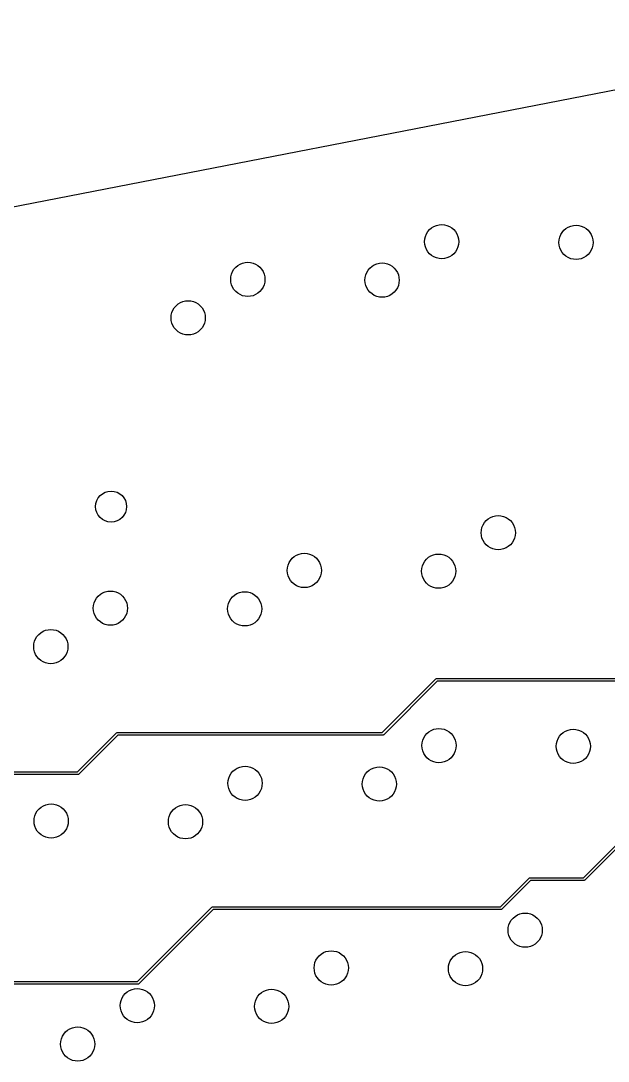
# Model space of a CAD drawing. Extents: x 101 to 518, y -308 to -134.
# Drawn here: x 333.1 to 389.7, y -234.6 to -134.4 of the extents above; entities that cross this region are included whole.
import ezdxf

# ---------------------------------------------------------------- set-up
doc = ezdxf.new("R2010")
doc.units = 0
doc.layers.add('BLACK', color=7, linetype='CONTINUOUS')

msp = doc.modelspace()

# ---------------------------------------------------------------- linework, layer by layer
at = {"layer": 'BLACK', "linetype": 'CONTINUOUS'}
for p, q in [((424.711961, -134.376322), (268.442894, -164.75692)), ((372.526132, -154.495871), (372.723012, -154.327719)), ((372.723012, -154.327719), (372.943774, -154.192436)), ((372.943774, -154.192436), (373.18298, -154.093354)), ((373.18298, -154.093354), (373.434741, -154.032911)), ((373.434741, -154.032911), (373.692858, -154.012597)), ((373.692858, -154.012597), (373.950975, -154.032911)), ((373.950975, -154.032911), (374.202736, -154.093354)), ((374.202736, -154.093354), (374.441942, -154.192436)), ((374.441942, -154.192436), (374.662704, -154.327719)), ((374.662704, -154.327719), (374.859584, -154.495871)), ((385.477453, -154.56593), (385.674333, -154.397778)), ((385.674333, -154.397778), (385.895095, -154.262495)), ((385.895095, -154.262495), (386.134301, -154.163413)), ((386.134301, -154.163413), (386.386062, -154.10297)), ((386.386062, -154.10297), (386.644179, -154.082656)), ((386.644179, -154.082656), (386.902296, -154.10297)), ((386.902296, -154.10297), (387.154057, -154.163413)), ((387.154057, -154.163413), (387.393263, -154.262495)), ((387.393263, -154.262495), (387.614025, -154.397778)), ((387.614025, -154.397778), (387.810905, -154.56593)), ((372.042858, -155.662597), (372.063172, -155.40448)), ((372.063172, -155.40448), (372.123615, -155.152719)), ((372.123615, -155.152719), (372.222697, -154.913513)), ((372.222697, -154.913513), (372.35798, -154.692751)), ((372.35798, -154.692751), (372.526132, -154.495871)), ((374.859584, -154.495871), (375.027736, -154.692751)), ((375.027736, -154.692751), (375.163019, -154.913513)), ((375.163019, -154.913513), (375.262101, -155.152719)), ((375.262101, -155.152719), (375.322544, -155.40448)), ((375.322544, -155.40448), (375.342858, -155.662597)), ((385.014493, -155.474539), (385.074936, -155.222778)), ((385.074936, -155.222778), (385.174018, -154.983572)), ((385.174018, -154.983572), (385.309301, -154.76281)), ((385.309301, -154.76281), (385.477453, -154.56593)), ((387.810905, -154.56593), (387.979057, -154.76281)), ((387.979057, -154.76281), (388.11434, -154.983572)), ((388.11434, -154.983572), (388.213422, -155.222778)), ((388.213422, -155.222778), (388.273865, -155.474539)), ((372.063172, -155.920714), (372.042858, -155.662597)), ((372.123615, -156.172475), (372.063172, -155.920714)), ((372.222697, -156.411681), (372.123615, -156.172475)), ((372.35798, -156.632443), (372.222697, -156.411681)), ((375.163019, -156.411681), (375.027736, -156.632443)), ((375.262101, -156.172475), (375.163019, -156.411681)), ((375.322544, -155.920714), (375.262101, -156.172475)), ((375.342858, -155.662597), (375.322544, -155.920714)), ((384.994179, -155.732656), (385.014493, -155.474539)), ((385.014493, -155.990773), (384.994179, -155.732656)), ((385.074936, -156.242534), (385.014493, -155.990773)), ((385.174018, -156.48174), (385.074936, -156.242534)), ((388.213422, -156.242534), (388.11434, -156.48174)), ((388.273865, -155.990773), (388.213422, -156.242534)), ((388.273865, -155.474539), (388.294179, -155.732656)), ((388.294179, -155.732656), (388.273865, -155.990773)), ((372.526132, -156.829323), (372.35798, -156.632443)), ((372.723012, -156.997475), (372.526132, -156.829323)), ((372.943774, -157.132758), (372.723012, -156.997475)), ((373.18298, -157.23184), (372.943774, -157.132758)), ((373.434741, -157.292283), (373.18298, -157.23184)), ((373.692858, -157.312597), (373.434741, -157.292283)), ((373.950975, -157.292283), (373.692858, -157.312597)), ((374.202736, -157.23184), (373.950975, -157.292283)), ((374.441942, -157.132758), (374.202736, -157.23184)), ((374.662704, -156.997475), (374.441942, -157.132758)), ((374.859584, -156.829323), (374.662704, -156.997475)), ((375.027736, -156.632443), (374.859584, -156.829323)), ((385.309301, -156.702502), (385.174018, -156.48174)), ((385.477453, -156.899382), (385.309301, -156.702502)), ((385.674333, -157.067534), (385.477453, -156.899382)), ((385.895095, -157.202817), (385.674333, -157.067534)), ((386.134301, -157.301899), (385.895095, -157.202817)), ((386.386062, -157.362342), (386.134301, -157.301899)), ((386.644179, -157.382656), (386.386062, -157.362342)), ((386.902296, -157.362342), (386.644179, -157.382656)), ((387.154057, -157.301899), (386.902296, -157.362342)), ((387.393263, -157.202817), (387.154057, -157.301899)), ((387.614025, -157.067534), (387.393263, -157.202817)), ((387.810905, -156.899382), (387.614025, -157.067534)), ((387.979057, -156.702502), (387.810905, -156.899382)), ((388.11434, -156.48174), (387.979057, -156.702502)), ((353.522699, -158.548425), (353.657982, -158.327663)), ((353.657982, -158.327663), (353.826134, -158.130783)), ((353.826134, -158.130783), (354.023014, -157.962631)), ((354.023014, -157.962631), (354.243776, -157.827348)), ((354.243776, -157.827348), (354.482982, -157.728266)), ((354.482982, -157.728266), (354.734743, -157.667823)), ((354.734743, -157.667823), (354.99286, -157.647509)), ((354.99286, -157.647509), (355.250977, -157.667823)), ((355.250977, -157.667823), (355.502738, -157.728266)), ((355.502738, -157.728266), (355.741944, -157.827348)), ((355.741944, -157.827348), (355.962706, -157.962631)), ((355.962706, -157.962631), (356.159586, -158.130783)), ((356.159586, -158.130783), (356.327738, -158.327663)), ((356.327738, -158.327663), (356.463021, -158.548425)), ((366.47402, -158.618483), (366.609303, -158.397721)), ((366.609303, -158.397721), (366.777455, -158.200841)), ((366.777455, -158.200841), (366.974335, -158.032689)), ((366.974335, -158.032689), (367.195097, -157.897406)), ((367.195097, -157.897406), (367.434303, -157.798324)), ((367.434303, -157.798324), (367.686064, -157.737881)), ((367.686064, -157.737881), (367.944181, -157.717567)), ((367.944181, -157.717567), (368.202298, -157.737881)), ((368.202298, -157.737881), (368.454059, -157.798324)), ((368.454059, -157.798324), (368.693265, -157.897406)), ((368.693265, -157.897406), (368.914027, -158.032689)), ((368.914027, -158.032689), (369.110907, -158.200841)), ((369.110907, -158.200841), (369.279059, -158.397721)), ((369.279059, -158.397721), (369.414342, -158.618483)), ((353.34286, -159.297509), (353.363174, -159.039392)), ((353.363174, -159.555626), (353.34286, -159.297509)), ((353.363174, -159.039392), (353.423617, -158.787631)), ((353.423617, -158.787631), (353.522699, -158.548425)), ((356.463021, -158.548425), (356.562103, -158.787631)), ((356.562103, -158.787631), (356.622546, -159.039392)), ((356.622546, -159.039392), (356.64286, -159.297509)), ((356.64286, -159.297509), (356.622546, -159.555626)), ((366.294181, -159.367567), (366.314495, -159.10945)), ((366.314495, -159.625684), (366.294181, -159.367567)), ((366.314495, -159.10945), (366.374938, -158.857689)), ((366.374938, -158.857689), (366.47402, -158.618483)), ((369.414342, -158.618483), (369.513424, -158.857689)), ((369.513424, -158.857689), (369.573867, -159.10945)), ((369.573867, -159.10945), (369.594181, -159.367567)), ((369.594181, -159.367567), (369.573867, -159.625684)), ((353.423617, -159.807387), (353.363174, -159.555626)), ((353.522699, -160.046593), (353.423617, -159.807387)), ((353.657982, -160.267355), (353.522699, -160.046593)), ((353.826134, -160.464235), (353.657982, -160.267355)), ((356.327738, -160.267355), (356.159586, -160.464235)), ((356.463021, -160.046593), (356.327738, -160.267355)), ((356.562103, -159.807387), (356.463021, -160.046593)), ((356.622546, -159.555626), (356.562103, -159.807387)), ((366.374938, -159.877445), (366.314495, -159.625684)), ((366.47402, -160.116651), (366.374938, -159.877445)), ((366.609303, -160.337413), (366.47402, -160.116651)), ((366.777455, -160.534293), (366.609303, -160.337413)), ((369.279059, -160.337413), (369.110907, -160.534293)), ((369.414342, -160.116651), (369.279059, -160.337413)), ((369.513424, -159.877445), (369.414342, -160.116651)), ((369.573867, -159.625684), (369.513424, -159.877445)), ((348.495099, -161.532318), (348.734305, -161.433236)), ((348.734305, -161.433236), (348.986066, -161.372793)), ((348.986066, -161.372793), (349.244183, -161.352479)), ((349.244183, -161.352479), (349.5023, -161.372793)), ((349.5023, -161.372793), (349.754061, -161.433236)), ((349.754061, -161.433236), (349.993267, -161.532318)), ((354.023014, -160.632387), (353.826134, -160.464235)), ((354.243776, -160.76767), (354.023014, -160.632387)), ((354.482982, -160.866752), (354.243776, -160.76767)), ((354.734743, -160.927195), (354.482982, -160.866752)), ((354.99286, -160.947509), (354.734743, -160.927195)), ((355.250977, -160.927195), (354.99286, -160.947509)), ((355.502738, -160.866752), (355.250977, -160.927195)), ((355.741944, -160.76767), (355.502738, -160.866752)), ((355.962706, -160.632387), (355.741944, -160.76767)), ((356.159586, -160.464235), (355.962706, -160.632387)), ((366.974335, -160.702445), (366.777455, -160.534293)), ((367.195097, -160.837728), (366.974335, -160.702445)), ((367.434303, -160.93681), (367.195097, -160.837728)), ((367.686064, -160.997253), (367.434303, -160.93681)), ((367.944181, -161.017567), (367.686064, -160.997253)), ((368.202298, -160.997253), (367.944181, -161.017567)), ((368.454059, -160.93681), (368.202298, -160.997253)), ((368.693265, -160.837728), (368.454059, -160.93681)), ((368.914027, -160.702445), (368.693265, -160.837728)), ((369.110907, -160.534293), (368.914027, -160.702445)), ((347.67494, -162.492601), (347.774022, -162.253395)), ((347.774022, -162.253395), (347.909305, -162.032633)), ((347.909305, -162.032633), (348.077457, -161.835753)), ((348.077457, -161.835753), (348.274337, -161.667601)), ((348.274337, -161.667601), (348.495099, -161.532318)), ((349.993267, -161.532318), (350.214029, -161.667601)), ((350.214029, -161.667601), (350.410909, -161.835753)), ((350.410909, -161.835753), (350.579061, -162.032633)), ((350.579061, -162.032633), (350.714344, -162.253395)), ((350.714344, -162.253395), (350.813426, -162.492601)), ((347.594183, -163.002479), (347.614497, -162.744362)), ((347.614497, -163.260596), (347.594183, -163.002479)), ((347.614497, -162.744362), (347.67494, -162.492601)), ((347.67494, -163.512357), (347.614497, -163.260596)), ((350.813426, -162.492601), (350.873869, -162.744362)), ((350.873869, -163.260596), (350.813426, -163.512357)), ((350.873869, -162.744362), (350.894183, -163.002479)), ((350.894183, -163.002479), (350.873869, -163.260596)), ((347.774022, -163.751563), (347.67494, -163.512357)), ((347.909305, -163.972325), (347.774022, -163.751563)), ((348.077457, -164.169205), (347.909305, -163.972325)), ((348.274337, -164.337357), (348.077457, -164.169205)), ((348.495099, -164.47264), (348.274337, -164.337357)), ((350.214029, -164.337357), (349.993267, -164.47264)), ((350.410909, -164.169205), (350.214029, -164.337357)), ((350.579061, -163.972325), (350.410909, -164.169205)), ((350.714344, -163.751563), (350.579061, -163.972325)), ((350.813426, -163.512357), (350.714344, -163.751563)), ((348.734305, -164.571722), (348.495099, -164.47264)), ((348.986066, -164.632165), (348.734305, -164.571722)), ((349.244183, -164.652479), (348.986066, -164.632165)), ((349.5023, -164.632165), (349.244183, -164.652479)), ((349.754061, -164.571722), (349.5023, -164.632165)), ((349.993267, -164.47264), (349.754061, -164.571722)), ((377.978499, -182.545868), (378.175379, -182.377716)), ((378.175379, -182.377716), (378.396141, -182.242433)), ((378.396141, -182.242433), (378.635347, -182.143351)), ((378.635347, -182.143351), (378.887108, -182.082908)), ((378.887108, -182.082908), (379.145225, -182.062594)), ((379.145225, -182.062594), (379.403342, -182.082908)), ((379.403342, -182.082908), (379.655103, -182.143351)), ((379.655103, -182.143351), (379.894309, -182.242433)), ((379.894309, -182.242433), (380.115071, -182.377716)), ((380.115071, -182.377716), (380.311951, -182.545868)), ((377.495225, -183.712594), (377.515539, -183.454477)), ((377.515539, -183.454477), (377.575982, -183.202716)), ((377.575982, -183.202716), (377.675064, -182.96351)), ((377.675064, -182.96351), (377.810347, -182.742748)), ((377.810347, -182.742748), (377.978499, -182.545868)), ((380.311951, -182.545868), (380.480103, -182.742748)), ((380.480103, -182.742748), (380.615386, -182.96351)), ((380.615386, -182.96351), (380.714468, -183.202716)), ((380.714468, -183.202716), (380.774911, -183.454477)), ((380.774911, -183.454477), (380.795225, -183.712594)), ((377.515539, -183.970711), (377.495225, -183.712594)), ((377.575982, -184.222472), (377.515539, -183.970711)), ((377.675064, -184.461678), (377.575982, -184.222472)), ((377.810347, -184.68244), (377.675064, -184.461678)), ((380.615386, -184.461678), (380.480103, -184.68244)), ((380.714468, -184.222472), (380.615386, -184.461678)), ((380.774911, -183.970711), (380.714468, -184.222472)), ((380.795225, -183.712594), (380.774911, -183.970711)), ((377.978499, -184.87932), (377.810347, -184.68244)), ((378.175379, -185.047472), (377.978499, -184.87932)), ((378.396141, -185.182755), (378.175379, -185.047472)), ((378.635347, -185.281837), (378.396141, -185.182755)), ((378.887108, -185.34228), (378.635347, -185.281837)), ((379.145225, -185.362594), (378.887108, -185.34228)), ((379.403342, -185.34228), (379.145225, -185.362594)), ((379.655103, -185.281837), (379.403342, -185.34228)), ((379.894309, -185.182755), (379.655103, -185.281837)), ((380.115071, -185.047472), (379.894309, -185.182755)), ((380.311951, -184.87932), (380.115071, -185.047472)), ((380.480103, -184.68244), (380.311951, -184.87932)), ((358.975066, -186.598422), (359.110349, -186.37766)), ((359.110349, -186.37766), (359.278501, -186.18078)), ((359.278501, -186.18078), (359.475381, -186.012628)), ((359.475381, -186.012628), (359.696143, -185.877345)), ((359.696143, -185.877345), (359.935349, -185.778263)), ((359.935349, -185.778263), (360.18711, -185.71782)), ((360.18711, -185.71782), (360.445227, -185.697506)), ((360.445227, -185.697506), (360.703344, -185.71782)), ((360.703344, -185.71782), (360.955105, -185.778263)), ((360.955105, -185.778263), (361.194311, -185.877345)), ((361.194311, -185.877345), (361.415073, -186.012628)), ((361.415073, -186.012628), (361.611953, -186.18078)), ((361.611953, -186.18078), (361.780105, -186.37766)), ((361.780105, -186.37766), (361.915388, -186.598422)), ((371.926387, -186.66848), (372.06167, -186.447718)), ((372.06167, -186.447718), (372.229822, -186.250838)), ((372.229822, -186.250838), (372.426702, -186.082686)), ((372.426702, -186.082686), (372.647464, -185.947403)), ((372.647464, -185.947403), (372.88667, -185.848321)), ((372.88667, -185.848321), (373.138431, -185.787878)), ((373.138431, -185.787878), (373.396548, -185.767564)), ((373.396548, -185.767564), (373.654665, -185.787878)), ((373.654665, -185.787878), (373.906426, -185.848321)), ((373.906426, -185.848321), (374.145632, -185.947403)), ((374.145632, -185.947403), (374.366394, -186.082686)), ((374.366394, -186.082686), (374.563274, -186.250838)), ((374.563274, -186.250838), (374.731426, -186.447718)), ((374.731426, -186.447718), (374.866709, -186.66848)), ((358.795227, -187.347506), (358.815541, -187.089389)), ((358.815541, -187.605623), (358.795227, -187.347506)), ((358.815541, -187.089389), (358.875984, -186.837628)), ((358.875984, -186.837628), (358.975066, -186.598422)), ((361.915388, -186.598422), (362.01447, -186.837628)), ((362.01447, -186.837628), (362.074913, -187.089389)), ((362.074913, -187.089389), (362.095227, -187.347506)), ((362.095227, -187.347506), (362.074913, -187.605623)), ((371.746548, -187.417564), (371.766862, -187.159447)), ((371.766862, -187.675681), (371.746548, -187.417564)), ((371.766862, -187.159447), (371.827305, -186.907686)), ((371.827305, -186.907686), (371.926387, -186.66848)), ((374.866709, -186.66848), (374.965791, -186.907686)), ((374.965791, -186.907686), (375.026234, -187.159447)), ((375.026234, -187.159447), (375.046548, -187.417564)), ((375.046548, -187.417564), (375.026234, -187.675681)), ((358.875984, -187.857384), (358.815541, -187.605623)), ((358.975066, -188.09659), (358.875984, -187.857384)), ((359.110349, -188.317352), (358.975066, -188.09659)), ((359.278501, -188.514232), (359.110349, -188.317352)), ((361.780105, -188.317352), (361.611953, -188.514232)), ((361.915388, -188.09659), (361.780105, -188.317352)), ((362.01447, -187.857384), (361.915388, -188.09659)), ((362.074913, -187.605623), (362.01447, -187.857384)), ((371.827305, -187.927442), (371.766862, -187.675681)), ((371.926387, -188.166648), (371.827305, -187.927442)), ((372.06167, -188.38741), (371.926387, -188.166648)), ((372.229822, -188.58429), (372.06167, -188.38741)), ((374.731426, -188.38741), (374.563274, -188.58429)), ((374.866709, -188.166648), (374.731426, -188.38741)), ((374.965791, -187.927442), (374.866709, -188.166648)), ((375.026234, -187.675681), (374.965791, -187.927442)), ((340.996145, -189.512256), (341.235351, -189.413174)), ((341.235351, -189.413174), (341.487112, -189.352731)), ((341.487112, -189.352731), (341.745229, -189.332417)), ((341.745229, -189.332417), (342.003346, -189.352731)), ((342.003346, -189.352731), (342.255107, -189.413174)), ((342.255107, -189.413174), (342.494313, -189.512256)), ((353.947466, -189.582315), (354.186672, -189.483233)), ((354.186672, -189.483233), (354.438433, -189.42279)), ((354.438433, -189.42279), (354.69655, -189.402476)), ((354.69655, -189.402476), (354.954667, -189.42279)), ((354.954667, -189.42279), (355.206428, -189.483233)), ((355.206428, -189.483233), (355.445634, -189.582315)), ((359.475381, -188.682384), (359.278501, -188.514232)), ((359.696143, -188.817667), (359.475381, -188.682384)), ((359.935349, -188.916749), (359.696143, -188.817667)), ((360.18711, -188.977192), (359.935349, -188.916749)), ((360.445227, -188.997506), (360.18711, -188.977192)), ((360.703344, -188.977192), (360.445227, -188.997506)), ((360.955105, -188.916749), (360.703344, -188.977192)), ((361.194311, -188.817667), (360.955105, -188.916749)), ((361.415073, -188.682384), (361.194311, -188.817667)), ((361.611953, -188.514232), (361.415073, -188.682384)), ((372.426702, -188.752442), (372.229822, -188.58429)), ((372.647464, -188.887725), (372.426702, -188.752442)), ((372.88667, -188.986807), (372.647464, -188.887725)), ((373.138431, -189.04725), (372.88667, -188.986807)), ((373.396548, -189.067564), (373.138431, -189.04725)), ((373.654665, -189.04725), (373.396548, -189.067564)), ((373.906426, -188.986807), (373.654665, -189.04725)), ((374.145632, -188.887725), (373.906426, -188.986807)), ((374.366394, -188.752442), (374.145632, -188.887725)), ((374.563274, -188.58429), (374.366394, -188.752442)), ((340.115543, -190.7243), (340.175986, -190.472539)), ((340.175986, -190.472539), (340.275068, -190.233333)), ((340.275068, -190.233333), (340.410351, -190.012571)), ((340.410351, -190.012571), (340.578503, -189.815691)), ((340.578503, -189.815691), (340.775383, -189.647539)), ((340.775383, -189.647539), (340.996145, -189.512256)), ((342.494313, -189.512256), (342.715075, -189.647539)), ((342.715075, -189.647539), (342.911955, -189.815691)), ((342.911955, -189.815691), (343.080107, -190.012571)), ((343.080107, -190.012571), (343.21539, -190.233333)), ((343.21539, -190.233333), (343.314472, -190.472539)), ((343.314472, -190.472539), (343.374915, -190.7243)), ((353.127307, -190.542598), (353.226389, -190.303392)), ((353.226389, -190.303392), (353.361672, -190.08263)), ((353.361672, -190.08263), (353.529824, -189.88575)), ((353.529824, -189.88575), (353.726704, -189.717598)), ((353.726704, -189.717598), (353.947466, -189.582315)), ((355.445634, -189.582315), (355.666396, -189.717598)), ((355.666396, -189.717598), (355.863276, -189.88575)), ((355.863276, -189.88575), (356.031428, -190.08263)), ((356.031428, -190.08263), (356.166711, -190.303392)), ((356.166711, -190.303392), (356.265793, -190.542598)), ((340.095229, -190.982417), (340.115543, -190.7243)), ((340.115543, -191.240534), (340.095229, -190.982417)), ((340.175986, -191.492295), (340.115543, -191.240534)), ((340.275068, -191.731501), (340.175986, -191.492295)), ((343.314472, -191.492295), (343.21539, -191.731501)), ((343.374915, -191.240534), (343.314472, -191.492295)), ((343.374915, -190.7243), (343.395229, -190.982417)), ((343.395229, -190.982417), (343.374915, -191.240534)), ((353.04655, -191.052476), (353.066864, -190.794359)), ((353.066864, -191.310593), (353.04655, -191.052476)), ((353.066864, -190.794359), (353.127307, -190.542598)), ((353.127307, -191.562354), (353.066864, -191.310593)), ((356.265793, -190.542598), (356.326236, -190.794359)), ((356.326236, -191.310593), (356.265793, -191.562354)), ((356.326236, -190.794359), (356.34655, -191.052476)), ((356.34655, -191.052476), (356.326236, -191.310593)), ((340.410351, -191.952263), (340.275068, -191.731501)), ((340.578503, -192.149143), (340.410351, -191.952263)), ((340.775383, -192.317295), (340.578503, -192.149143)), ((340.996145, -192.452578), (340.775383, -192.317295)), ((341.235351, -192.55166), (340.996145, -192.452578)), ((342.494313, -192.452578), (342.255107, -192.55166)), ((342.715075, -192.317295), (342.494313, -192.452578)), ((342.911955, -192.149143), (342.715075, -192.317295)), ((343.080107, -191.952263), (342.911955, -192.149143)), ((343.21539, -191.731501), (343.080107, -191.952263)), ((353.226389, -191.80156), (353.127307, -191.562354)), ((353.361672, -192.022322), (353.226389, -191.80156)), ((353.529824, -192.219202), (353.361672, -192.022322)), ((353.726704, -192.387354), (353.529824, -192.219202)), ((353.947466, -192.522637), (353.726704, -192.387354)), ((355.666396, -192.387354), (355.445634, -192.522637)), ((355.863276, -192.219202), (355.666396, -192.387354)), ((356.031428, -192.022322), (355.863276, -192.219202)), ((356.166711, -191.80156), (356.031428, -192.022322)), ((356.265793, -191.562354), (356.166711, -191.80156)), ((334.661674, -193.717541), (334.829826, -193.520661)), ((334.829826, -193.520661), (335.026706, -193.352509)), ((335.026706, -193.352509), (335.247468, -193.217226)), ((335.247468, -193.217226), (335.486674, -193.118144)), ((335.486674, -193.118144), (335.738435, -193.057701)), ((335.738435, -193.057701), (335.996552, -193.037387)), ((335.996552, -193.037387), (336.254669, -193.057701)), ((336.254669, -193.057701), (336.50643, -193.118144)), ((336.50643, -193.118144), (336.745636, -193.217226)), ((336.745636, -193.217226), (336.966398, -193.352509)), ((336.966398, -193.352509), (337.163278, -193.520661)), ((337.163278, -193.520661), (337.33143, -193.717541)), ((341.487112, -192.612103), (341.235351, -192.55166)), ((341.745229, -192.632417), (341.487112, -192.612103)), ((342.003346, -192.612103), (341.745229, -192.632417)), ((342.255107, -192.55166), (342.003346, -192.612103)), ((354.186672, -192.621719), (353.947466, -192.522637)), ((354.438433, -192.682162), (354.186672, -192.621719)), ((354.69655, -192.702476), (354.438433, -192.682162)), ((354.954667, -192.682162), (354.69655, -192.702476)), ((355.206428, -192.621719), (354.954667, -192.682162)), ((355.445634, -192.522637), (355.206428, -192.621719)), ((334.346552, -194.687387), (334.366866, -194.42927)), ((334.366866, -194.42927), (334.427309, -194.177509)), ((334.427309, -194.177509), (334.526391, -193.938303)), ((334.526391, -193.938303), (334.661674, -193.717541)), ((337.33143, -193.717541), (337.466713, -193.938303)), ((337.466713, -193.938303), (337.565795, -194.177509)), ((337.565795, -194.177509), (337.626238, -194.42927)), ((337.626238, -194.42927), (337.646552, -194.687387)), ((334.366866, -194.945504), (334.346552, -194.687387)), ((334.427309, -195.197265), (334.366866, -194.945504)), ((334.526391, -195.436471), (334.427309, -195.197265)), ((334.661674, -195.657233), (334.526391, -195.436471)), ((337.466713, -195.436471), (337.33143, -195.657233)), ((337.565795, -195.197265), (337.466713, -195.436471)), ((337.626238, -194.945504), (337.565795, -195.197265)), ((337.646552, -194.687387), (337.626238, -194.945504)), ((334.829826, -195.854113), (334.661674, -195.657233)), ((335.026706, -196.022265), (334.829826, -195.854113)), ((335.247468, -196.157548), (335.026706, -196.022265)), ((335.486674, -196.25663), (335.247468, -196.157548)), ((335.738435, -196.317073), (335.486674, -196.25663)), ((335.996552, -196.337387), (335.738435, -196.317073)), ((336.254669, -196.317073), (335.996552, -196.337387)), ((336.50643, -196.25663), (336.254669, -196.317073)), ((336.745636, -196.157548), (336.50643, -196.25663)), ((336.966398, -196.022265), (336.745636, -196.157548)), ((337.163278, -195.854113), (336.966398, -196.022265)), ((337.33143, -195.657233), (337.163278, -195.854113)), ((367.957964, -202.971311), (373.121352, -197.807922)), ((373.261517, -198.021311), (368.098128, -203.184699)), ((373.121352, -197.807922), (373.140294, -197.792377)), ((373.140294, -197.792377), (373.185354, -197.773712)), ((373.185354, -197.773712), (373.185364, -197.773712)), ((373.185364, -197.773712), (373.20974, -197.771311)), ((373.20974, -197.771311), (406.557964, -197.771311)), ((406.60974, -198.021311), (373.261517, -198.021311)), ((338.557964, -206.771311), (342.321352, -203.007922)), ((342.461517, -203.221311), (338.698128, -206.984699)), ((342.321352, -203.007922), (342.340294, -202.992377)), ((342.340294, -202.992377), (342.385354, -202.973712)), ((342.385354, -202.973712), (342.385364, -202.973712)), ((342.385364, -202.973712), (342.40974, -202.971311)), ((342.40974, -202.971311), (367.957964, -202.971311)), ((368.00974, -203.221311), (342.461517, -203.221311)), ((368.034126, -203.218909), (368.00974, -203.221311)), ((368.034127, -203.218909), (368.034126, -203.218909)), ((368.047324, -203.213442), (368.034127, -203.218909)), ((368.079186, -203.200245), (368.047324, -203.213442)), ((368.079191, -203.200239), (368.079186, -203.200245)), ((368.098128, -203.184699), (368.079191, -203.200239)), ((371.860894, -203.72017), (371.959976, -203.480964)), ((371.959976, -203.480964), (372.095259, -203.260202)), ((372.095259, -203.260202), (372.263411, -203.063322)), ((372.263411, -203.063322), (372.460291, -202.89517)), ((372.460291, -202.89517), (372.681053, -202.759887)), ((372.681053, -202.759887), (372.920259, -202.660805)), ((372.920259, -202.660805), (373.17202, -202.600362)), ((373.17202, -202.600362), (373.430137, -202.580048)), ((373.430137, -202.580048), (373.688254, -202.600362)), ((373.688254, -202.600362), (373.940015, -202.660805)), ((373.940015, -202.660805), (374.179221, -202.759887)), ((374.179221, -202.759887), (374.399983, -202.89517)), ((374.399983, -202.89517), (374.596863, -203.063322)), ((374.596863, -203.063322), (374.765015, -203.260202)), ((374.765015, -203.260202), (374.900298, -203.480964)), ((374.900298, -203.480964), (374.99938, -203.72017)), ((384.911297, -203.551022), (385.04658, -203.33026)), ((385.04658, -203.33026), (385.214732, -203.13338)), ((385.214732, -203.13338), (385.411612, -202.965228)), ((385.411612, -202.965228), (385.632374, -202.829945)), ((385.632374, -202.829945), (385.87158, -202.730863)), ((385.87158, -202.730863), (386.123341, -202.67042)), ((386.123341, -202.67042), (386.381458, -202.650106)), ((386.381458, -202.650106), (386.639575, -202.67042)), ((386.639575, -202.67042), (386.891336, -202.730863)), ((386.891336, -202.730863), (387.130542, -202.829945)), ((387.130542, -202.829945), (387.351304, -202.965228)), ((387.351304, -202.965228), (387.548184, -203.13338)), ((387.548184, -203.13338), (387.716336, -203.33026)), ((387.716336, -203.33026), (387.851619, -203.551022)), ((371.780137, -204.230048), (371.800451, -203.971931)), ((371.800451, -204.488165), (371.780137, -204.230048)), ((371.800451, -203.971931), (371.860894, -203.72017)), ((371.860894, -204.739926), (371.800451, -204.488165)), ((374.99938, -203.72017), (375.059823, -203.971931)), ((375.059823, -204.488165), (374.99938, -204.739926)), ((375.059823, -203.971931), (375.080137, -204.230048)), ((375.080137, -204.230048), (375.059823, -204.488165)), ((384.731458, -204.300106), (384.751772, -204.041989)), ((384.751772, -204.558223), (384.731458, -204.300106)), ((384.751772, -204.041989), (384.812215, -203.790228)), ((384.812215, -203.790228), (384.911297, -203.551022)), ((387.851619, -203.551022), (387.950701, -203.790228)), ((387.950701, -203.790228), (388.011144, -204.041989)), ((388.011144, -204.041989), (388.031458, -204.300106)), ((388.031458, -204.300106), (388.011144, -204.558223)), ((371.959976, -204.979132), (371.860894, -204.739926)), ((372.095259, -205.199894), (371.959976, -204.979132)), ((372.263411, -205.396774), (372.095259, -205.199894)), ((372.460291, -205.564926), (372.263411, -205.396774)), ((374.596863, -205.396774), (374.399983, -205.564926)), ((374.765015, -205.199894), (374.596863, -205.396774)), ((374.900298, -204.979132), (374.765015, -205.199894)), ((374.99938, -204.739926), (374.900298, -204.979132)), ((384.812215, -204.809984), (384.751772, -204.558223)), ((384.911297, -205.04919), (384.812215, -204.809984)), ((385.04658, -205.269952), (384.911297, -205.04919)), ((385.214732, -205.466832), (385.04658, -205.269952)), ((385.411612, -205.634984), (385.214732, -205.466832)), ((387.548184, -205.466832), (387.351304, -205.634984)), ((387.716336, -205.269952), (387.548184, -205.466832)), ((387.851619, -205.04919), (387.716336, -205.269952)), ((387.950701, -204.809984), (387.851619, -205.04919)), ((388.011144, -204.558223), (387.950701, -204.809984)), ((353.563413, -206.698233), (353.760293, -206.530081)), ((353.760293, -206.530081), (353.981055, -206.394798)), ((353.981055, -206.394798), (354.220261, -206.295716)), ((354.220261, -206.295716), (354.472022, -206.235273)), ((354.472022, -206.235273), (354.730139, -206.214959)), ((354.730139, -206.214959), (354.988256, -206.235273)), ((354.988256, -206.235273), (355.240017, -206.295716)), ((355.240017, -206.295716), (355.479223, -206.394798)), ((355.479223, -206.394798), (355.699985, -206.530081)), ((355.699985, -206.530081), (355.896865, -206.698233)), ((366.711614, -206.60014), (366.932376, -206.464857)), ((366.932376, -206.464857), (367.171582, -206.365775)), ((367.171582, -206.365775), (367.423343, -206.305332)), ((367.423343, -206.305332), (367.68146, -206.285018)), ((367.68146, -206.285018), (367.939577, -206.305332)), ((367.939577, -206.305332), (368.191338, -206.365775)), ((368.191338, -206.365775), (368.430544, -206.464857)), ((368.430544, -206.464857), (368.651306, -206.60014)), ((372.681053, -205.700209), (372.460291, -205.564926)), ((372.920259, -205.799291), (372.681053, -205.700209)), ((373.17202, -205.859734), (372.920259, -205.799291)), ((373.430137, -205.880048), (373.17202, -205.859734)), ((373.688254, -205.859734), (373.430137, -205.880048)), ((373.940015, -205.799291), (373.688254, -205.859734)), ((374.179221, -205.700209), (373.940015, -205.799291)), ((374.399983, -205.564926), (374.179221, -205.700209)), ((385.632374, -205.770267), (385.411612, -205.634984)), ((385.87158, -205.869349), (385.632374, -205.770267)), ((386.123341, -205.929792), (385.87158, -205.869349)), ((386.381458, -205.950106), (386.123341, -205.929792)), ((386.639575, -205.929792), (386.381458, -205.950106)), ((386.891336, -205.869349), (386.639575, -205.929792)), ((387.130542, -205.770267), (386.891336, -205.869349)), ((387.351304, -205.634984), (387.130542, -205.770267)), ((319.80974, -206.771311), (338.557964, -206.771311)), ((338.60974, -207.021311), (319.861517, -207.021311)), ((338.634126, -207.018909), (338.60974, -207.021311)), ((338.634127, -207.018909), (338.634126, -207.018909)), ((338.647324, -207.013442), (338.634127, -207.018909)), ((338.679186, -207.000245), (338.647324, -207.013442)), ((338.679191, -207.000239), (338.679186, -207.000245)), ((338.698128, -206.984699), (338.679191, -207.000239)), ((353.100453, -207.606842), (353.160896, -207.355081)), ((353.160896, -207.355081), (353.259978, -207.115875)), ((353.259978, -207.115875), (353.395261, -206.895113)), ((353.395261, -206.895113), (353.563413, -206.698233)), ((355.896865, -206.698233), (356.065017, -206.895113)), ((356.065017, -206.895113), (356.2003, -207.115875)), ((356.2003, -207.115875), (356.299382, -207.355081)), ((356.299382, -207.355081), (356.359825, -207.606842)), ((366.051774, -207.676901), (366.112217, -207.42514)), ((366.112217, -207.42514), (366.211299, -207.185934)), ((366.211299, -207.185934), (366.346582, -206.965172)), ((366.346582, -206.965172), (366.514734, -206.768292)), ((366.514734, -206.768292), (366.711614, -206.60014)), ((368.651306, -206.60014), (368.848186, -206.768292)), ((368.848186, -206.768292), (369.016338, -206.965172)), ((369.016338, -206.965172), (369.151621, -207.185934)), ((369.151621, -207.185934), (369.250703, -207.42514)), ((369.250703, -207.42514), (369.311146, -207.676901)), ((353.080139, -207.864959), (353.100453, -207.606842)), ((353.100453, -208.123076), (353.080139, -207.864959)), ((353.160896, -208.374837), (353.100453, -208.123076)), ((353.259978, -208.614043), (353.160896, -208.374837)), ((356.299382, -208.374837), (356.2003, -208.614043)), ((356.359825, -208.123076), (356.299382, -208.374837)), ((356.359825, -207.606842), (356.380139, -207.864959)), ((356.380139, -207.864959), (356.359825, -208.123076)), ((366.03146, -207.935018), (366.051774, -207.676901)), ((366.051774, -208.193135), (366.03146, -207.935018)), ((366.112217, -208.444896), (366.051774, -208.193135)), ((366.211299, -208.684102), (366.112217, -208.444896)), ((369.250703, -208.444896), (369.151621, -208.684102)), ((369.311146, -208.193135), (369.250703, -208.444896)), ((369.311146, -207.676901), (369.33146, -207.935018)), ((369.33146, -207.935018), (369.311146, -208.193135)), ((353.395261, -208.834805), (353.259978, -208.614043)), ((353.563413, -209.031685), (353.395261, -208.834805)), ((353.760293, -209.199837), (353.563413, -209.031685)), ((353.981055, -209.33512), (353.760293, -209.199837)), ((354.220261, -209.434202), (353.981055, -209.33512)), ((354.472022, -209.494645), (354.220261, -209.434202)), ((354.730139, -209.514959), (354.472022, -209.494645)), ((354.988256, -209.494645), (354.730139, -209.514959)), ((355.240017, -209.434202), (354.988256, -209.494645)), ((355.479223, -209.33512), (355.240017, -209.434202)), ((355.699985, -209.199837), (355.479223, -209.33512)), ((355.896865, -209.031685), (355.699985, -209.199837)), ((356.065017, -208.834805), (355.896865, -209.031685)), ((356.2003, -208.614043), (356.065017, -208.834805)), ((366.346582, -208.904864), (366.211299, -208.684102)), ((366.514734, -209.101744), (366.346582, -208.904864)), ((366.711614, -209.269896), (366.514734, -209.101744)), ((366.932376, -209.405179), (366.711614, -209.269896)), ((367.171582, -209.504261), (366.932376, -209.405179)), ((367.423343, -209.564704), (367.171582, -209.504261)), ((368.191338, -209.504261), (367.939577, -209.564704)), ((368.430544, -209.405179), (368.191338, -209.504261)), ((368.651306, -209.269896), (368.430544, -209.405179)), ((368.848186, -209.101744), (368.651306, -209.269896)), ((369.016338, -208.904864), (368.848186, -209.101744)), ((369.151621, -208.684102), (369.016338, -208.904864)), ((334.559981, -210.750786), (334.695264, -210.530024)), ((334.695264, -210.530024), (334.863416, -210.333144)), ((334.863416, -210.333144), (335.060296, -210.164992)), ((335.060296, -210.164992), (335.281058, -210.029709)), ((335.281058, -210.029709), (335.520264, -209.930627)), ((335.520264, -209.930627), (335.772025, -209.870184)), ((335.772025, -209.870184), (336.030142, -209.84987)), ((336.030142, -209.84987), (336.288259, -209.870184)), ((336.288259, -209.870184), (336.54002, -209.930627)), ((336.54002, -209.930627), (336.779226, -210.029709)), ((336.779226, -210.029709), (336.999988, -210.164992)), ((336.999988, -210.164992), (337.196868, -210.333144)), ((337.196868, -210.333144), (337.36502, -210.530024)), ((337.36502, -210.530024), (337.500303, -210.750786)), ((347.646584, -210.600083), (347.814736, -210.403203)), ((347.814736, -210.403203), (348.011616, -210.235051)), ((348.011616, -210.235051), (348.232378, -210.099768)), ((348.232378, -210.099768), (348.471584, -210.000686)), ((348.471584, -210.000686), (348.723345, -209.940243)), ((348.723345, -209.940243), (348.981462, -209.919929)), ((348.981462, -209.919929), (349.239579, -209.940243)), ((349.239579, -209.940243), (349.49134, -210.000686)), ((349.49134, -210.000686), (349.730546, -210.099768)), ((349.730546, -210.099768), (349.951308, -210.235051)), ((349.951308, -210.235051), (350.148188, -210.403203)), ((350.148188, -210.403203), (350.31634, -210.600083)), ((367.68146, -209.585018), (367.423343, -209.564704)), ((367.939577, -209.564704), (367.68146, -209.585018)), ((387.357964, -216.971311), (394.721351, -209.607923)), ((394.861517, -209.821311), (387.498128, -217.184699)), ((334.380142, -211.49987), (334.400456, -211.241753)), ((334.400456, -211.757987), (334.380142, -211.49987)), ((334.400456, -211.241753), (334.460899, -210.989992)), ((334.460899, -210.989992), (334.559981, -210.750786)), ((337.500303, -210.750786), (337.599385, -210.989992)), ((337.599385, -210.989992), (337.659828, -211.241753)), ((337.659828, -211.241753), (337.680142, -211.49987)), ((337.680142, -211.49987), (337.659828, -211.757987)), ((347.331462, -211.569929), (347.351776, -211.311812)), ((347.351776, -211.311812), (347.412219, -211.060051)), ((347.412219, -211.060051), (347.511301, -210.820845)), ((347.511301, -210.820845), (347.646584, -210.600083)), ((350.31634, -210.600083), (350.451623, -210.820845)), ((350.451623, -210.820845), (350.550705, -211.060051)), ((350.550705, -211.060051), (350.611148, -211.311812)), ((350.611148, -211.311812), (350.631462, -211.569929)), ((334.460899, -212.009748), (334.400456, -211.757987)), ((334.559981, -212.248954), (334.460899, -212.009748)), ((334.695264, -212.469716), (334.559981, -212.248954)), ((334.863416, -212.666596), (334.695264, -212.469716)), ((337.36502, -212.469716), (337.196868, -212.666596)), ((337.500303, -212.248954), (337.36502, -212.469716)), ((337.599385, -212.009748), (337.500303, -212.248954)), ((337.659828, -211.757987), (337.599385, -212.009748)), ((347.351776, -211.828046), (347.331462, -211.569929)), ((347.412219, -212.079807), (347.351776, -211.828046)), ((347.511301, -212.319013), (347.412219, -212.079807)), ((347.646584, -212.539775), (347.511301, -212.319013)), ((347.814736, -212.736655), (347.646584, -212.539775)), ((350.31634, -212.539775), (350.148188, -212.736655)), ((350.451623, -212.319013), (350.31634, -212.539775)), ((350.550705, -212.079807), (350.451623, -212.319013)), ((350.611148, -211.828046), (350.550705, -212.079807)), ((350.631462, -211.569929), (350.611148, -211.828046)), ((335.060296, -212.834748), (334.863416, -212.666596)), ((335.281058, -212.970031), (335.060296, -212.834748)), ((335.520264, -213.069113), (335.281058, -212.970031)), ((335.772025, -213.129556), (335.520264, -213.069113)), ((336.030142, -213.14987), (335.772025, -213.129556)), ((336.288259, -213.129556), (336.030142, -213.14987)), ((336.54002, -213.069113), (336.288259, -213.129556)), ((336.779226, -212.970031), (336.54002, -213.069113)), ((336.999988, -212.834748), (336.779226, -212.970031)), ((337.196868, -212.666596), (336.999988, -212.834748)), ((348.011616, -212.904807), (347.814736, -212.736655)), ((348.232378, -213.04009), (348.011616, -212.904807)), ((348.471584, -213.139172), (348.232378, -213.04009)), ((348.723345, -213.199615), (348.471584, -213.139172)), ((348.981462, -213.219929), (348.723345, -213.199615)), ((349.239579, -213.199615), (348.981462, -213.219929)), ((349.49134, -213.139172), (349.239579, -213.199615)), ((349.730546, -213.04009), (349.49134, -213.139172)), ((349.951308, -212.904807), (349.730546, -213.04009)), ((350.148188, -212.736655), (349.951308, -212.904807)), ((379.357964, -219.771311), (382.121352, -217.007923)), ((382.261516, -217.221311), (379.498128, -219.984699)), ((382.121352, -217.007923), (382.140288, -216.992382)), ((382.140288, -216.992382), (382.140294, -216.992377)), ((382.140294, -216.992377), (382.172155, -216.979179)), ((382.172155, -216.979179), (382.185353, -216.973713)), ((382.185353, -216.973713), (382.185354, -216.973713)), ((382.185354, -216.973713), (382.20974, -216.971311)), ((382.20974, -216.971311), (387.357964, -216.971311)), ((387.40974, -217.221311), (382.261516, -217.221311)), ((387.434126, -217.218909), (387.40974, -217.221311)), ((387.434127, -217.218909), (387.434126, -217.218909)), ((387.455475, -217.210066), (387.434127, -217.218909)), ((387.479186, -217.200245), (387.455475, -217.210066)), ((387.479191, -217.200239), (387.479186, -217.200245)), ((387.498128, -217.184699), (387.479191, -217.200239)), ((344.357964, -226.971311), (351.521352, -219.807922)), ((351.661517, -220.021311), (344.498128, -227.184699)), ((351.521352, -219.807922), (351.540294, -219.792377)), ((351.540294, -219.792377), (351.585354, -219.773713)), ((351.585354, -219.773713), (351.60974, -219.771311)), ((351.60974, -219.771311), (379.357964, -219.771311)), ((379.40974, -220.021311), (351.661517, -220.021311)), ((379.434126, -220.018909), (379.40974, -220.021311)), ((379.434127, -220.018909), (379.434126, -220.018909)), ((379.447324, -220.013442), (379.434127, -220.018909)), ((379.479186, -220.000245), (379.447324, -220.013442)), ((379.479191, -220.000239), (379.479186, -220.000245)), ((379.498128, -219.984699), (379.479191, -220.000239)), ((380.770202, -220.68644), (380.990964, -220.551157)), ((380.990964, -220.551157), (381.23017, -220.452075)), ((381.23017, -220.452075), (381.481931, -220.391632)), ((381.481931, -220.391632), (381.740048, -220.371318)), ((381.740048, -220.371318), (381.998165, -220.391632)), ((381.998165, -220.391632), (382.249926, -220.452075)), ((382.249926, -220.452075), (382.489132, -220.551157)), ((382.489132, -220.551157), (382.709894, -220.68644)), ((380.110362, -221.763201), (380.170805, -221.51144)), ((380.170805, -221.51144), (380.269887, -221.272234)), ((380.269887, -221.272234), (380.40517, -221.051472)), ((380.40517, -221.051472), (380.573322, -220.854592)), ((380.573322, -220.854592), (380.770202, -220.68644)), ((382.709894, -220.68644), (382.906774, -220.854592)), ((382.906774, -220.854592), (383.074926, -221.051472)), ((383.074926, -221.051472), (383.210209, -221.272234)), ((383.210209, -221.272234), (383.309291, -221.51144)), ((383.309291, -221.51144), (383.369734, -221.763201)), ((380.090048, -222.021318), (380.110362, -221.763201)), ((380.110362, -222.279435), (380.090048, -222.021318)), ((380.170805, -222.531196), (380.110362, -222.279435)), ((380.269887, -222.770402), (380.170805, -222.531196)), ((383.309291, -222.531196), (383.210209, -222.770402)), ((383.369734, -222.279435), (383.309291, -222.531196)), ((383.369734, -221.763201), (383.390048, -222.021318)), ((383.390048, -222.021318), (383.369734, -222.279435)), ((380.40517, -222.991164), (380.269887, -222.770402)), ((380.573322, -223.188044), (380.40517, -222.991164)), ((380.770202, -223.356196), (380.573322, -223.188044)), ((380.990964, -223.491479), (380.770202, -223.356196)), ((381.23017, -223.590561), (380.990964, -223.491479)), ((381.481931, -223.651004), (381.23017, -223.590561)), ((382.249926, -223.590561), (381.998165, -223.651004)), ((382.489132, -223.491479), (382.249926, -223.590561)), ((382.709894, -223.356196), (382.489132, -223.491479)), ((382.906774, -223.188044), (382.709894, -223.356196)), ((383.074926, -222.991164), (382.906774, -223.188044)), ((383.210209, -222.770402), (383.074926, -222.991164)), ((361.705172, -224.686383), (361.873324, -224.489503)), ((361.873324, -224.489503), (362.070204, -224.321351)), ((362.070204, -224.321351), (362.290966, -224.186068)), ((362.290966, -224.186068), (362.530172, -224.086986)), ((362.530172, -224.086986), (362.781933, -224.026543)), ((362.781933, -224.026543), (363.04005, -224.006229)), ((363.04005, -224.006229), (363.298167, -224.026543)), ((363.298167, -224.026543), (363.549928, -224.086986)), ((363.549928, -224.086986), (363.789134, -224.186068)), ((363.789134, -224.186068), (364.009896, -224.321351)), ((364.009896, -224.321351), (364.206776, -224.489503)), ((364.206776, -224.489503), (364.374928, -224.686383)), ((374.656493, -224.756442), (374.824645, -224.559562)), ((374.824645, -224.559562), (375.021525, -224.39141)), ((375.021525, -224.39141), (375.242287, -224.256127)), ((375.242287, -224.256127), (375.481493, -224.157045)), ((375.481493, -224.157045), (375.733254, -224.096602)), ((375.733254, -224.096602), (375.991371, -224.076288)), ((375.991371, -224.076288), (376.249488, -224.096602)), ((376.249488, -224.096602), (376.501249, -224.157045)), ((376.501249, -224.157045), (376.740455, -224.256127)), ((376.740455, -224.256127), (376.961217, -224.39141)), ((376.961217, -224.39141), (377.158097, -224.559562)), ((377.158097, -224.559562), (377.326249, -224.756442)), ((381.740048, -223.671318), (381.481931, -223.651004)), ((381.998165, -223.651004), (381.740048, -223.671318)), ((361.39005, -225.656229), (361.410364, -225.398112)), ((361.410364, -225.398112), (361.470807, -225.146351)), ((361.470807, -225.146351), (361.569889, -224.907145)), ((361.569889, -224.907145), (361.705172, -224.686383)), ((364.374928, -224.686383), (364.510211, -224.907145)), ((364.510211, -224.907145), (364.609293, -225.146351)), ((364.609293, -225.146351), (364.669736, -225.398112)), ((364.669736, -225.398112), (364.69005, -225.656229)), ((374.341371, -225.726288), (374.361685, -225.468171)), ((374.361685, -225.468171), (374.422128, -225.21641)), ((374.422128, -225.21641), (374.52121, -224.977204)), ((374.52121, -224.977204), (374.656493, -224.756442)), ((377.326249, -224.756442), (377.461532, -224.977204)), ((377.461532, -224.977204), (377.560614, -225.21641)), ((377.560614, -225.21641), (377.621057, -225.468171)), ((377.621057, -225.468171), (377.641371, -225.726288)), ((361.410364, -225.914346), (361.39005, -225.656229)), ((361.470807, -226.166107), (361.410364, -225.914346)), ((361.569889, -226.405313), (361.470807, -226.166107)), ((361.705172, -226.626075), (361.569889, -226.405313)), ((364.510211, -226.405313), (364.374928, -226.626075)), ((364.609293, -226.166107), (364.510211, -226.405313)), ((364.669736, -225.914346), (364.609293, -226.166107)), ((364.69005, -225.656229), (364.669736, -225.914346)), ((374.361685, -225.984405), (374.341371, -225.726288)), ((374.422128, -226.236166), (374.361685, -225.984405)), ((374.52121, -226.475372), (374.422128, -226.236166)), ((374.656493, -226.696134), (374.52121, -226.475372)), ((377.461532, -226.475372), (377.326249, -226.696134)), ((377.560614, -226.236166), (377.461532, -226.475372)), ((377.621057, -225.984405), (377.560614, -226.236166)), ((377.641371, -225.726288), (377.621057, -225.984405)), ((311.00974, -226.971311), (344.357964, -226.971311)), ((344.40974, -227.221311), (311.061516, -227.221311)), ((344.434126, -227.218909), (344.40974, -227.221311)), ((344.434127, -227.218909), (344.434126, -227.218909)), ((344.447324, -227.213442), (344.434127, -227.218909)), ((344.479186, -227.200245), (344.447324, -227.213442)), ((344.479191, -227.200239), (344.479186, -227.200245)), ((344.498128, -227.184699), (344.479191, -227.200239)), ((361.873324, -226.822955), (361.705172, -226.626075)), ((362.070204, -226.991107), (361.873324, -226.822955)), ((362.290966, -227.12639), (362.070204, -226.991107)), ((362.530172, -227.225472), (362.290966, -227.12639)), ((362.781933, -227.285915), (362.530172, -227.225472)), ((363.04005, -227.306229), (362.781933, -227.285915)), ((363.298167, -227.285915), (363.04005, -227.306229)), ((363.549928, -227.225472), (363.298167, -227.285915)), ((363.789134, -227.12639), (363.549928, -227.225472)), ((364.009896, -226.991107), (363.789134, -227.12639)), ((364.206776, -226.822955), (364.009896, -226.991107)), ((364.374928, -226.626075), (364.206776, -226.822955)), ((374.824645, -226.893014), (374.656493, -226.696134)), ((375.021525, -227.061166), (374.824645, -226.893014)), ((375.242287, -227.196449), (375.021525, -227.061166)), ((375.481493, -227.295531), (375.242287, -227.196449)), ((375.733254, -227.355974), (375.481493, -227.295531)), ((375.991371, -227.376288), (375.733254, -227.355974)), ((376.249488, -227.355974), (375.991371, -227.376288)), ((376.501249, -227.295531), (376.249488, -227.355974)), ((376.740455, -227.196449), (376.501249, -227.295531)), ((376.961217, -227.061166), (376.740455, -227.196449)), ((377.158097, -226.893014), (376.961217, -227.061166)), ((377.326249, -226.696134), (377.158097, -226.893014)), ((342.770809, -228.781262), (342.869891, -228.542056)), ((342.869891, -228.542056), (343.005174, -228.321294)), ((343.005174, -228.321294), (343.173326, -228.124414)), ((343.173326, -228.124414), (343.370206, -227.956262)), ((343.370206, -227.956262), (343.590968, -227.820979)), ((343.590968, -227.820979), (343.830174, -227.721897)), ((343.830174, -227.721897), (344.081935, -227.661454)), ((344.081935, -227.661454), (344.340052, -227.64114)), ((344.340052, -227.64114), (344.598169, -227.661454)), ((344.598169, -227.661454), (344.84993, -227.721897)), ((344.84993, -227.721897), (345.089136, -227.820979)), ((345.089136, -227.820979), (345.309898, -227.956262)), ((345.309898, -227.956262), (345.506778, -228.124414)), ((345.506778, -228.124414), (345.67493, -228.321294)), ((345.67493, -228.321294), (345.810213, -228.542056)), ((345.810213, -228.542056), (345.909295, -228.781262)), ((355.72213, -228.851321), (355.821212, -228.612115)), ((355.821212, -228.612115), (355.956495, -228.391353)), ((355.956495, -228.391353), (356.124647, -228.194473)), ((356.124647, -228.194473), (356.321527, -228.026321)), ((356.321527, -228.026321), (356.542289, -227.891038)), ((356.542289, -227.891038), (356.781495, -227.791956)), ((356.781495, -227.791956), (357.033256, -227.731513)), ((357.033256, -227.731513), (357.291373, -227.711199)), ((357.291373, -227.711199), (357.54949, -227.731513)), ((357.54949, -227.731513), (357.801251, -227.791956)), ((357.801251, -227.791956), (358.040457, -227.891038)), ((358.040457, -227.891038), (358.261219, -228.026321)), ((358.261219, -228.026321), (358.458099, -228.194473)), ((358.458099, -228.194473), (358.626251, -228.391353)), ((358.626251, -228.391353), (358.761534, -228.612115)), ((358.761534, -228.612115), (358.860616, -228.851321)), ((342.690052, -229.29114), (342.710366, -229.033023)), ((342.710366, -229.549257), (342.690052, -229.29114)), ((342.710366, -229.033023), (342.770809, -228.781262)), ((342.770809, -229.801018), (342.710366, -229.549257)), ((345.909295, -228.781262), (345.969738, -229.033023)), ((345.969738, -229.549257), (345.909295, -229.801018)), ((345.969738, -229.033023), (345.990052, -229.29114)), ((345.990052, -229.29114), (345.969738, -229.549257)), ((355.641373, -229.361199), (355.661687, -229.103082)), ((355.661687, -229.619316), (355.641373, -229.361199)), ((355.661687, -229.103082), (355.72213, -228.851321)), ((358.860616, -228.851321), (358.921059, -229.103082)), ((358.921059, -229.103082), (358.941373, -229.361199)), ((358.941373, -229.361199), (358.921059, -229.619316)), ((342.869891, -230.040224), (342.770809, -229.801018)), ((343.005174, -230.260986), (342.869891, -230.040224)), ((343.173326, -230.457866), (343.005174, -230.260986)), ((343.370206, -230.626018), (343.173326, -230.457866)), ((345.506778, -230.457866), (345.309898, -230.626018)), ((345.67493, -230.260986), (345.506778, -230.457866)), ((345.810213, -230.040224), (345.67493, -230.260986)), ((345.909295, -229.801018), (345.810213, -230.040224)), ((355.72213, -229.871077), (355.661687, -229.619316)), ((355.821212, -230.110283), (355.72213, -229.871077)), ((355.956495, -230.331045), (355.821212, -230.110283)), ((356.124647, -230.527925), (355.956495, -230.331045)), ((356.321527, -230.696077), (356.124647, -230.527925)), ((358.458099, -230.527925), (358.261219, -230.696077)), ((358.626251, -230.331045), (358.458099, -230.527925)), ((358.761534, -230.110283), (358.626251, -230.331045)), ((358.860616, -229.871077), (358.761534, -230.110283)), ((358.921059, -229.619316), (358.860616, -229.871077)), ((337.621529, -231.661232), (337.842291, -231.525949)), ((337.842291, -231.525949), (338.081497, -231.426867)), ((338.081497, -231.426867), (338.333258, -231.366424)), ((338.333258, -231.366424), (338.591375, -231.34611)), ((338.591375, -231.34611), (338.849492, -231.366424)), ((338.849492, -231.366424), (339.101253, -231.426867)), ((339.101253, -231.426867), (339.340459, -231.525949)), ((339.340459, -231.525949), (339.561221, -231.661232)), ((343.590968, -230.761301), (343.370206, -230.626018)), ((343.830174, -230.860383), (343.590968, -230.761301)), ((344.081935, -230.920826), (343.830174, -230.860383)), ((344.340052, -230.94114), (344.081935, -230.920826)), ((344.598169, -230.920826), (344.340052, -230.94114)), ((344.84993, -230.860383), (344.598169, -230.920826)), ((345.089136, -230.761301), (344.84993, -230.860383)), ((345.309898, -230.626018), (345.089136, -230.761301)), ((356.542289, -230.83136), (356.321527, -230.696077)), ((356.781495, -230.930442), (356.542289, -230.83136)), ((357.033256, -230.990885), (356.781495, -230.930442)), ((357.291373, -231.011199), (357.033256, -230.990885)), ((357.54949, -230.990885), (357.291373, -231.011199)), ((357.801251, -230.930442), (357.54949, -230.990885)), ((358.040457, -230.83136), (357.801251, -230.930442)), ((358.261219, -230.696077), (358.040457, -230.83136)), ((336.961689, -232.737993), (337.022132, -232.486232)), ((337.022132, -232.486232), (337.121214, -232.247026)), ((337.121214, -232.247026), (337.256497, -232.026264)), ((337.256497, -232.026264), (337.424649, -231.829384)), ((337.424649, -231.829384), (337.621529, -231.661232)), ((339.561221, -231.661232), (339.758101, -231.829384)), ((339.758101, -231.829384), (339.926253, -232.026264)), ((339.926253, -232.026264), (340.061536, -232.247026)), ((340.061536, -232.247026), (340.160618, -232.486232)), ((340.160618, -232.486232), (340.221061, -232.737993)), ((336.941375, -232.99611), (336.961689, -232.737993)), ((336.961689, -233.254227), (336.941375, -232.99611)), ((337.022132, -233.505988), (336.961689, -233.254227)), ((337.121214, -233.745194), (337.022132, -233.505988)), ((340.160618, -233.505988), (340.061536, -233.745194)), ((340.221061, -233.254227), (340.160618, -233.505988)), ((340.221061, -232.737993), (340.241375, -232.99611)), ((340.241375, -232.99611), (340.221061, -233.254227)), ((337.256497, -233.965956), (337.121214, -233.745194)), ((337.424649, -234.162836), (337.256497, -233.965956)), ((337.621529, -234.330988), (337.424649, -234.162836)), ((337.842291, -234.466271), (337.621529, -234.330988)), ((338.081497, -234.565353), (337.842291, -234.466271)), ((338.333258, -234.625796), (338.081497, -234.565353)), ((338.591375, -234.64611), (338.333258, -234.625796)), ((338.849492, -234.625796), (338.591375, -234.64611)), ((339.101253, -234.565353), (338.849492, -234.625796)), ((339.340459, -234.466271), (339.101253, -234.565353)), ((339.561221, -234.330988), (339.340459, -234.466271)), ((339.758101, -234.162836), (339.561221, -234.330988)), ((339.926253, -233.965956), (339.758101, -234.162836)), ((340.061536, -233.745194), (339.926253, -233.965956))]:
    msp.add_line(p, q, dxfattribs=at)
at = {"layer": 'BLACK'}
msp.add_circle((341.80974, -181.196311), 1.5, dxfattribs=at)

doc.saveas('drawing.dxf')
